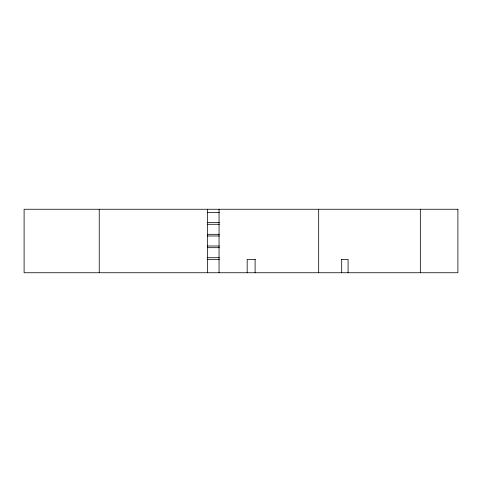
<?xml version="1.0" encoding="UTF-8"?>
<svg xmlns="http://www.w3.org/2000/svg" width="482" height="482" viewBox="0 0 482 482"><rect width="100%" height="100%" fill="white"/><g stroke="black" fill="none" stroke-linecap="round" stroke-linejoin="round"><path stroke-width="0.72" d="M207.483 212.598L219.364 212.598M207.471 222.624L219.364 222.624M207.471 224.293L219.364 224.293M207.483 234.318L219.364 234.318M207.483 235.987L219.364 235.987M207.471 246.013L219.364 246.013M207.471 247.682L219.364 247.682M207.483 257.707L219.364 257.707M207.483 259.376L219.364 259.376M255.291 259.376L247.176 259.376L247.176 272.746M341.455 259.376L348.082 259.376L348.082 272.746M420.328 209.254L420.328 272.746M341.69 259.376L341.69 272.746M318.674 209.254L318.674 272.746M255.111 259.376L255.111 272.746M219.051 209.254L219.051 272.746M207.646 209.254L207.646 272.746M99.238 209.254L99.238 272.746M457.9 209.254L24.1 209.254L24.1 272.746L457.9 272.746L457.9 209.254"/></g></svg>
